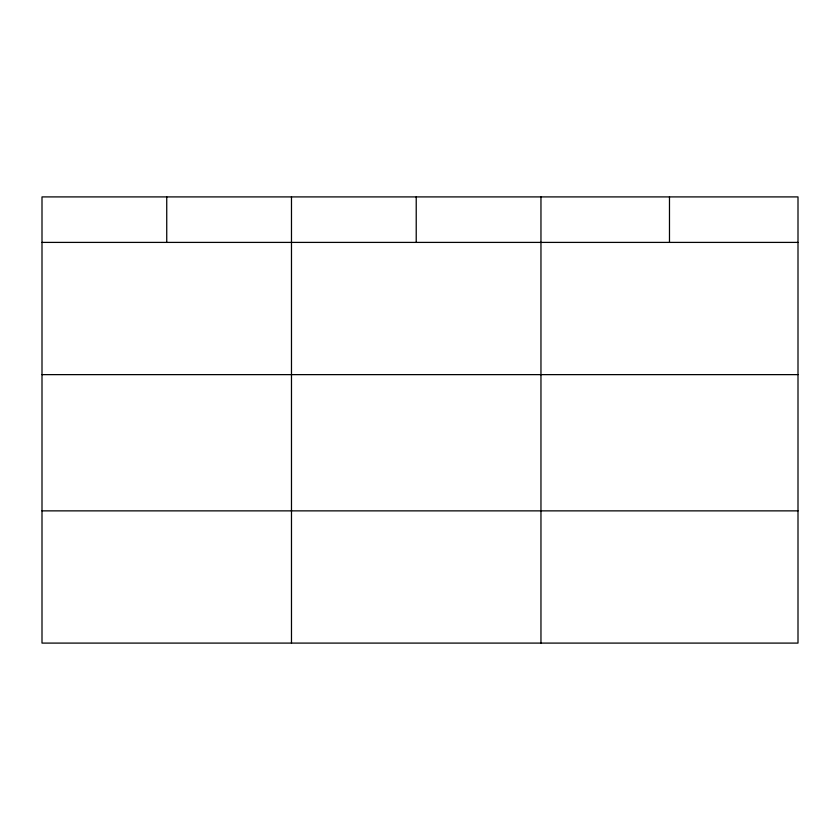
<?xml version="1.0" encoding="UTF-8"?>
<svg xmlns="http://www.w3.org/2000/svg" width="840" height="840" viewBox="0 0 840 840"><rect width="100%" height="100%" fill="white"/><g stroke="black" fill="none" stroke-linecap="round" stroke-linejoin="round"><path stroke-width="1.26" d="M798 374.63L798 196.907L42 196.907L42 643.094L798 643.094L798 374.63L42 374.63M42 242.403L798 242.403M42 510.867L798 510.867M669.48 196.907L669.48 242.403M540.96 196.907L540.96 643.094M416.22 196.907L416.22 242.403M291.48 196.907L291.48 643.094M166.74 196.907L166.74 242.403"/></g></svg>
